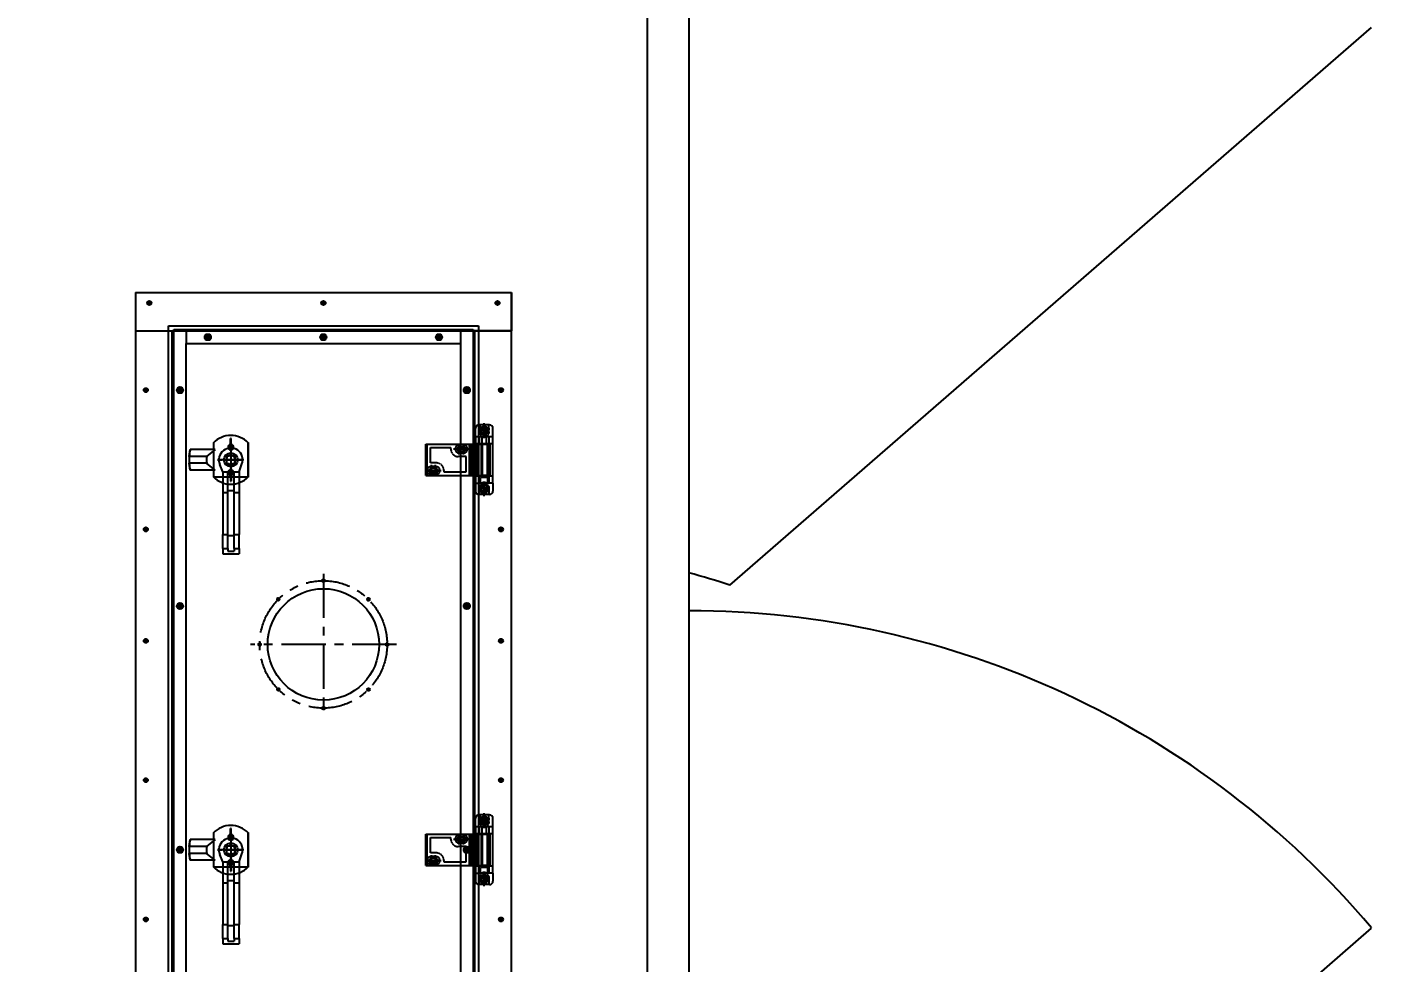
# Model space of a CAD drawing. Header units: millimetres. Extents: x -69706 to 52883, y -6882 to 68885.
# Drawn here: x -28290 to -26321, y 25268 to 26610 of the extents above; entities that cross this region are included whole.
import ezdxf

# ---------------------------------------------------------------- set-up
doc = ezdxf.new("R2010")
doc.units = ezdxf.units.MM
for name, pattern in [('YFM1P-長$0$CENTER', [2, 1.25, -0.25, 0.25, -0.25]), ('YFM1P-長$0$CENTERX2', [101.6, 63.5, -12.7, 12.7, -12.7]), ('YFM1P-長$0$DASHED', [0.75, 0.5, -0.25])]:
    doc.linetypes.add(name, pattern=pattern)
for name, color, linetype in [('YFM1P-長$0$03', 4, 'Continuous'), ('YFM1P-長$0$1', 7, 'Continuous'), ('YFM1P-長$0$AUDIT_I_250305115502-0', 1, 'YFM1P-長$0$CENTERX2'), ('YFM1P-長$0$BILLET', 7, 'Continuous'), ('YFM1P-長$0$BOLT', 3, 'Continuous'), ('YFM1P-長$0$DOOR-02-01', 230, 'Continuous'), ('YFM1P-長$0$HANDLE', 6, 'Continuous'), ('YFM1P-長$0$Hatch', 1, 'Continuous'), ('YFM1P-長$0$LOCKING', 191, 'Continuous'), ('YFM1P-長$0$M-FOUN', 252, 'Continuous'), ('YFM1P-長$0$PV-551', 7, 'Continuous'), ('YFM1P-長$0$TYPE14X10', 7, 'Continuous'), ('YFM1P-長$0$图层1', 3, 'YFM1P-長$0$DASHED'), ('YFM1P-長$0$虚线', 3, 'YFM1P-長$0$DASHED'), ('YFM1P-長$0$表面显示线', 5, 'Continuous')]:
    doc.layers.add(name, color=color, linetype=linetype)
doc.styles.add('dim-txt', font='isocp.shx', dxfattribs={"width": 0.7, "bigfont": 'chineset.shx'})
doc.dimstyles.new('ARCH-dim-200MM', dxfattribs={"dimscale": 2000, "dimtxt": 0.3, "dimasz": 0.1, "dimexe": 0.1, "dimexo": 0.1, "dimgap": 0.05, "dimtad": 1, "dimdec": 0, "dimrnd": 0.5, "dimdsep": 46, "dimtxsty": 'dim-txt', "dimblk": 'DOT', "dimcen": 2, "dimclrd": 256, "dimclre": 256, "dimclrt": 256, "dimadec": 0, "dimazin": 0, "dimtfac": 1, "dimtdec": 0, "dimtix": 1, "dimtmove": 2, "dimatfit": 3, "dimldrblk": 'OBLIQUE', "dimfxl": 1, "dimtvp": 1, "dimtolj": 1, "dimarcsym": 0})

# ---------------------------------------------------------------- blocks, each defined once
blk = doc.blocks.new('YFM1P-長$0$A$Cc3ad5393')
at = {"color": 252, "linetype": 'YFM1P-長$0$CENTER', "ltscale": 5}
for p, q in [((288067.2, 373114.6), (288067.2, 373063.7)), ((288067.2, 373105.6), (288067.2, 373072.6)), ((288083.7, 373089.1), (288050.7, 373089.1)), ((288083.1, 373089.1), (288051.2, 373089.1)), ((288067.2, 372554.6), (288067.2, 372503.7)), ((288067.2, 372545.6), (288067.2, 372512.6)), ((288083.7, 372529.1), (288050.7, 372529.1)), ((288083.1, 372529.1), (288051.2, 372529.1))]:
    blk.add_line(p, q, dxfattribs=at)
at = {"layer": 'YFM1P-長$0$03', "color": 252}
for p, q in [((287977.7, 371776.7), (287977.7, 373281.7)), ((287977.7, 373281.7), (288422.7, 373281.7)), ((288422.7, 373281.7), (288422.7, 371776.7))]:
    blk.add_line(p, q, dxfattribs=at)
at = {"layer": 'YFM1P-長$0$1', "color": 252}
for p, q in [((288431.2, 373125.6), (288431.2, 373141.6)), ((288418.7, 373122.7), (288418.7, 373134.2)), ((288423.2, 373133.6), (288439.2, 373133.6)), ((288423.2, 373128.3), (288439.2, 373128.3)), ((288438.7, 373139.2), (288423.7, 373139.2)), ((288427.1, 373133.6), (288427.1, 373128.3)), ((288431.2, 373120.3), (288431.2, 373136.3)), ((288435.3, 373133.6), (288435.3, 373128.3)), ((288443.7, 373122.7), (288443.7, 373134.2)), ((288387.2, 373104.7), (288403.2, 373104.7)), ((288393.2, 373104.7), (288409.2, 373104.7)), ((288395.2, 373096.7), (288395.2, 373112.7)), ((288401.2, 373110.7), (288395.2, 373110.7, 78.1)), ((288395.2, 373107.8), (288401.2, 373107.8)), ((288395.2, 373101.6), (288401.2, 373101.6)), ((288396.3, 373111.7), (288402.3, 373111.7)), ((288401.2, 373096.7), (288401.2, 373112.7)), ((288355.2, 373065.7), (288355.2, 373081.7)), ((288361.2, 373065.7), (288361.2, 373081.7)), ((288401.2, 373098.7), (288395.2, 373098.7)), ((288347.2, 373073.7), (288363.2, 373073.7)), ((288353.2, 373073.7), (288369.2, 373073.7)), ((288361.2, 373079.7), (288355.2, 373079.7)), ((288361.2, 373076.8), (288355.2, 373076.8)), ((288361.2, 373070.6), (288355.2, 373070.6)), ((288361.2, 373067.7), (288355.2, 373067.7)), ((288418.7, 373055.7), (288418.7, 373044.2)), ((288423.2, 373050.1), (288439.2, 373050.1)), ((288423.2, 373044.8), (288439.2, 373044.8)), ((288427.1, 373044.8), (288427.1, 373050.1)), ((288431.2, 373042.1), (288431.2, 373058.1)), ((288431.2, 373036.8), (288431.2, 373052.8)), ((288435.3, 373044.8), (288435.3, 373050.1)), ((288443.7, 373055.7), (288443.7, 373044.2)), ((288438.7, 373039.2), (288423.7, 373039.2)), ((288418.7, 372562.7), (288418.7, 372574.2)), ((288423.2, 372573.6), (288439.2, 372573.6)), ((288438.7, 372579.2), (288423.7, 372579.2)), ((288427.1, 372573.6), (288427.1, 372568.3)), ((288431.2, 372565.6), (288431.2, 372581.6)), ((288431.2, 372560.3), (288431.2, 372576.3)), ((288435.3, 372573.6), (288435.3, 372568.3)), ((288443.7, 372562.7), (288443.7, 372574.2)), ((288395.2, 372536.7), (288395.2, 372552.7)), ((288401.2, 372550.7), (288395.2, 372550.7, 78.1)), ((288396.3, 372551.7), (288402.3, 372551.7)), ((288401.2, 372536.7), (288401.2, 372552.7)), ((288423.2, 372568.3), (288439.2, 372568.3)), ((288387.2, 372544.7), (288403.2, 372544.7)), ((288393.2, 372544.7), (288409.2, 372544.7)), ((288395.2, 372547.8), (288401.2, 372547.8)), ((288395.2, 372541.6), (288401.2, 372541.6)), ((288401.2, 372538.7), (288395.2, 372538.7)), ((288347.2, 372513.7), (288363.2, 372513.7)), ((288353.2, 372513.7), (288369.2, 372513.7)), ((288355.2, 372505.7), (288355.2, 372521.7)), ((288361.2, 372519.7), (288355.2, 372519.7)), ((288361.2, 372516.8), (288355.2, 372516.8)), ((288361.2, 372510.6), (288355.2, 372510.6)), ((288361.2, 372505.7), (288361.2, 372521.7)), ((288361.2, 372507.7), (288355.2, 372507.7)), ((288418.7, 372495.7), (288418.7, 372484.2)), ((288423.2, 372490.1), (288439.2, 372490.1)), ((288427.1, 372484.8), (288427.1, 372490.1)), ((288431.2, 372482.1), (288431.2, 372498.1)), ((288431.2, 372476.8), (288431.2, 372492.8)), ((288435.3, 372484.8), (288435.3, 372490.1)), ((288443.7, 372495.7), (288443.7, 372484.2)), ((288423.2, 372484.8), (288439.2, 372484.8)), ((288438.7, 372479.2), (288423.7, 372479.2))]:
    blk.add_line(p, q, dxfattribs=at)
at = {"layer": 'YFM1P-長$0$1', "color": 252, "linetype": 'Continuous'}
for p, q in [((288042.2, 373113.6), (288042.2, 373064.6)), ((288066.7, 373111.1), (288066.7, 373119.6)), ((288067.7, 373111.1), (288067.7, 373119.6)), ((288092.2, 373064.6), (288092.2, 373113.6)), ((288066.7, 373067.1), (288066.7, 373058.6)), ((288067.7, 373067.1), (288067.7, 373058.6)), ((288042.2, 372553.6), (288042.2, 372504.6)), ((288066.7, 372551.1), (288066.7, 372559.6)), ((288067.7, 372551.1), (288067.7, 372559.6)), ((288092.2, 372504.6), (288092.2, 372553.6)), ((288066.7, 372507.1), (288066.7, 372498.6)), ((288067.7, 372507.1), (288067.7, 372498.6))]:
    blk.add_line(p, q, dxfattribs=at)
for centre, radius in [((288067.2, 373107.1), 3.46), ((288067.2, 373107.1), 2), ((288067.2, 373089.1), 10), ((288067.2, 373071.1), 3.46), ((288067.2, 373071.1), 2), ((288067.2, 372547.1), 3.46), ((288067.2, 372547.1), 2), ((288067.2, 372529.1), 10), ((288067.2, 372511.1), 3.46), ((288067.2, 372511.1), 2)]:
    blk.add_circle(centre, radius, dxfattribs=at)
for centre, radius, start, end in [((288067.2, 373089.1), 35, 44.4153, 135.5847), ((288067.2, 373107.1), 4, 97.1808, 82.8192), ((288067.2, 373089.1), 30.5, 89.0607, 90.9393), ((288067.2, 373107.4), 3.73, 82.3007, 97.6993), ((288067.2, 373089.1), 35, 224.4153, 315.5847), ((288067.2, 373071.1), 4, 277.1808, 262.8192), ((288067.2, 373070.8), 3.73, 262.3007, 277.6993), ((288067.2, 373089.1), 30.5, 269.0607, 270.9393), ((288067.2, 372529.1), 35, 44.4153, 135.5847), ((288067.2, 372547.1), 4, 97.1808, 82.8192), ((288067.2, 372529.1), 30.5, 89.0607, 90.9393), ((288067.2, 372547.4), 3.73, 82.3007, 97.6993), ((288067.2, 372511.1), 4, 277.1808, 262.8192), ((288067.2, 372529.1), 35, 224.4153, 315.5847), ((288067.2, 372510.8), 3.73, 262.3007, 277.6993), ((288067.2, 372529.1), 30.5, 269.0607, 270.9393)]:
    blk.add_arc(centre, radius, start, end, dxfattribs=at)
at = {"layer": 'YFM1P-長$0$1', "color": 252}
for centre, radius, start, end in [((288423.7, 373134.2), 5, 90, 180), ((288431.2, 373133.6), 4.1, 0, 180), ((288431.2, 373128.3), 4.1, 180, 0), ((288438.7, 373134.2), 5, 0, 90), ((288395.2, 373104.7), 6, 90, 270), ((288395.2, 373104.7), 3.1, 90, 270), ((288401.2, 373104.7), 6, 270, 90), ((288401.2, 373104.7), 3.1, 270, 90), ((288355.2, 373073.7), 6, 90, 270), ((288355.2, 373073.7), 3.1, 90, 270), ((288361.2, 373073.7), 6, 270, 90), ((288361.2, 373073.7), 3.1, 270, 90), ((288423.7, 373044.2), 5, 180, 270), ((288431.2, 373050.1), 4.1, 0, 180), ((288431.2, 373044.8), 4.1, 180, 0), ((288438.7, 373044.2), 5, 270, 0), ((288423.7, 372574.2), 5, 90, 180), ((288431.2, 372573.6), 4.1, 0, 180), ((288438.7, 372574.2), 5, 0, 90), ((288395.2, 372544.7), 6, 90, 270), ((288401.2, 372544.7), 6, 270, 90), ((288431.2, 372568.3), 4.1, 180, 0), ((288395.2, 372544.7), 3.1, 90, 270), ((288401.2, 372544.7), 3.1, 270, 90), ((288355.2, 372513.7), 6, 90, 270), ((288355.2, 372513.7), 3.1, 90, 270), ((288361.2, 372513.7), 6, 270, 90), ((288361.2, 372513.7), 3.1, 270, 90), ((288431.2, 372490.1), 4.1, 0, 180), ((288423.7, 372484.2), 5, 180, 270), ((288431.2, 372484.8), 4.1, 180, 0), ((288438.7, 372484.2), 5, 270, 0)]:
    blk.add_arc(centre, radius, start, end, dxfattribs=at)
at = {"layer": 'YFM1P-長$0$AUDIT_I_250305115502-0', "color": 252}
for p, q in [((287950.2, 373315.2), (287950.2, 373317.7)), ((288200.2, 373315.2), (288200.2, 373317.7)), ((288450.2, 373315.2), (288450.2, 373317.7)), ((287949.2, 373314.2), (287946.7, 373314.2)), ((287949.7, 373314.2), (287950.7, 373314.2)), ((287950.2, 373313.7), (287950.2, 373314.7)), ((287950.2, 373313.2), (287950.2, 373310.7)), ((287951.2, 373314.2), (287953.7, 373314.2)), ((288199.2, 373314.2), (288196.7, 373314.2)), ((288199.7, 373314.2), (288200.7, 373314.2)), ((288200.2, 373313.7), (288200.2, 373314.7)), ((288200.2, 373313.2), (288200.2, 373310.7)), ((288201.2, 373314.2), (288203.7, 373314.2)), ((288449.2, 373314.2), (288446.7, 373314.2)), ((288449.7, 373314.2), (288450.7, 373314.2)), ((288450.2, 373313.7), (288450.2, 373314.7)), ((288450.2, 373313.2), (288450.2, 373310.7)), ((288451.2, 373314.2), (288453.7, 373314.2)), ((287944.2, 373189.2), (287941.7, 373189.2)), ((287945.7, 373189.2), (287944.7, 373189.2)), ((287945.2, 373190.2), (287945.2, 373192.7)), ((287945.2, 373189.7), (287945.2, 373188.7)), ((287945.2, 373188.2), (287945.2, 373185.7)), ((287946.2, 373189.2), (287948.7, 373189.2)), ((287993.2, 373189.2), (287989.2, 373189.2)), ((287994.7, 373189.2), (287993.7, 373189.2)), ((287994.2, 373190.2), (287994.2, 373194.2)), ((287994.2, 373189.7), (287994.2, 373188.7)), ((287994.2, 373188.2), (287994.2, 373184.2)), ((287995.2, 373189.2), (287999.2, 373189.2)), ((288405.2, 373189.2), (288401.2, 373189.2)), ((288405.7, 373189.2), (288406.7, 373189.2)), ((288406.2, 373190.2), (288406.2, 373194.2)), ((288406.2, 373188.7), (288406.2, 373189.7)), ((288406.2, 373188.2), (288406.2, 373184.2)), ((288407.2, 373189.2), (288411.2, 373189.2)), ((288454.2, 373189.2), (288451.7, 373189.2)), ((288454.7, 373189.2), (288455.7, 373189.2)), ((288455.2, 373190.2), (288455.2, 373192.7)), ((288455.2, 373188.7), (288455.2, 373189.7)), ((288455.2, 373188.2), (288455.2, 373185.7)), ((288456.2, 373189.2), (288458.7, 373189.2)), ((288430.2, 373131), (288425.2, 373131)), ((288430.7, 373131), (288431.7, 373131)), ((288431.2, 373132), (288431.2, 373137)), ((288431.2, 373130.5), (288431.2, 373131.5)), ((288431.2, 373130), (288431.2, 373125)), ((288432.2, 373131), (288437.2, 373131)), ((288430.2, 373047.5), (288425.2, 373047.5)), ((288430.7, 373047.5), (288431.7, 373047.5)), ((288431.2, 373048.5), (288431.2, 373053.5)), ((288431.2, 373047), (288431.2, 373048)), ((288431.2, 373046.5), (288431.2, 373041.5)), ((288432.2, 373047.5), (288437.2, 373047.5)), ((287944.2, 372989.2), (287941.7, 372989.2)), ((287945.7, 372989.2), (287944.7, 372989.2)), ((287945.2, 372990.2), (287945.2, 372992.7)), ((287945.2, 372989.7), (287945.2, 372988.7)), ((287945.2, 372988.2), (287945.2, 372985.7)), ((287946.2, 372989.2), (287948.7, 372989.2)), ((288454.2, 372989.2), (288451.7, 372989.2)), ((288454.7, 372989.2), (288455.7, 372989.2)), ((288455.2, 372990.2), (288455.2, 372992.7)), ((288455.2, 372988.7), (288455.2, 372989.7)), ((288455.2, 372988.2), (288455.2, 372985.7)), ((288456.2, 372989.2), (288458.7, 372989.2)), ((288200.2, 372925.6), (288200.2, 372722.6)), ((288203.2, 372915.6), (288197.2, 372915.6)), ((288200.2, 372912.6), (288200.2, 372918.6)), ((287994.2, 372880.2), (287994.2, 372884.2)), ((288137.6, 372886.7), (288133.4, 372890.9)), ((288137.6, 372890.9), (288133.4, 372886.7)), ((288262.8, 372886.7), (288267, 372890.9)), ((288267, 372886.7), (288262.8, 372890.9)), ((288406.2, 372880.2), (288406.2, 372884.2)), ((287993.2, 372879.2), (287989.2, 372879.2)), ((287994.7, 372879.2), (287993.7, 372879.2)), ((287994.2, 372879.7), (287994.2, 372878.7)), ((287994.2, 372878.2), (287994.2, 372874.2)), ((287995.2, 372879.2), (287999.2, 372879.2)), ((288405.2, 372879.2), (288401.2, 372879.2)), ((288405.7, 372879.2), (288406.7, 372879.2)), ((288406.2, 372878.7), (288406.2, 372879.7)), ((288406.2, 372878.2), (288406.2, 372874.2)), ((288407.2, 372879.2), (288411.2, 372879.2)), ((287944.2, 372829.2), (287941.7, 372829.2)), ((287945.7, 372829.2), (287944.7, 372829.2)), ((287945.2, 372830.2), (287945.2, 372832.7)), ((287945.2, 372829.7), (287945.2, 372828.7)), ((287945.2, 372828.2), (287945.2, 372825.7)), ((287946.2, 372829.2), (287948.7, 372829.2)), ((288108.7, 372827.1), (288108.7, 372821.1)), ((288291.7, 372821.1), (288291.7, 372827.1)), ((288454.2, 372829.2), (288451.7, 372829.2)), ((288454.7, 372829.2), (288455.7, 372829.2)), ((288455.2, 372830.2), (288455.2, 372832.7)), ((288455.2, 372828.7), (288455.2, 372829.7)), ((288455.2, 372828.2), (288455.2, 372825.7)), ((288456.2, 372829.2), (288458.7, 372829.2)), ((288305.1, 372824.1), (288095.3, 372824.1)), ((288111.7, 372824.1), (288105.7, 372824.1)), ((288288.7, 372824.1), (288294.7, 372824.1)), ((288137.6, 372761.5), (288133.4, 372757.3)), ((288133.4, 372761.5), (288137.6, 372757.3)), ((288262.8, 372761.5), (288267, 372757.3)), ((288262.8, 372757.3), (288267, 372761.5)), ((288197.2, 372732.6), (288203.2, 372732.6)), ((288200.2, 372735.6), (288200.2, 372729.6)), ((287944.2, 372629.2), (287941.7, 372629.2)), ((287945.7, 372629.2), (287944.7, 372629.2)), ((287945.2, 372630.2), (287945.2, 372632.7)), ((287945.2, 372629.7), (287945.2, 372628.7)), ((287945.2, 372628.2), (287945.2, 372625.7)), ((287946.2, 372629.2), (287948.7, 372629.2)), ((288454.2, 372629.2), (288451.7, 372629.2)), ((288454.7, 372629.2), (288455.7, 372629.2)), ((288455.2, 372630.2), (288455.2, 372632.7)), ((288455.2, 372628.7), (288455.2, 372629.7)), ((288455.2, 372628.2), (288455.2, 372625.7)), ((288456.2, 372629.2), (288458.7, 372629.2)), ((288430.2, 372571), (288425.2, 372571)), ((288430.7, 372571), (288431.7, 372571)), ((288431.2, 372572), (288431.2, 372577)), ((288431.2, 372570.5), (288431.2, 372571.5)), ((288431.2, 372570), (288431.2, 372565)), ((288432.2, 372571), (288437.2, 372571)), ((287994.2, 372530.2), (287994.2, 372534.2)), ((287994.2, 372529.7), (287994.2, 372528.7)), ((288406.2, 372530.2), (288406.2, 372534.2)), ((288406.2, 372528.7), (288406.2, 372529.7)), ((287993.2, 372529.2), (287989.2, 372529.2)), ((287994.7, 372529.2), (287993.7, 372529.2)), ((287994.2, 372528.2), (287994.2, 372524.2)), ((287995.2, 372529.2), (287999.2, 372529.2)), ((288405.2, 372529.2), (288401.2, 372529.2)), ((288405.7, 372529.2), (288406.7, 372529.2)), ((288406.2, 372528.2), (288406.2, 372524.2)), ((288407.2, 372529.2), (288411.2, 372529.2)), ((288431.2, 372488.5), (288431.2, 372493.5)), ((288430.2, 372487.5), (288425.2, 372487.5)), ((288430.7, 372487.5), (288431.7, 372487.5)), ((288431.2, 372487), (288431.2, 372488)), ((288431.2, 372486.5), (288431.2, 372481.5)), ((288432.2, 372487.5), (288437.2, 372487.5)), ((287945.2, 372430.2), (287945.2, 372432.7)), ((288455.2, 372430.2), (288455.2, 372432.7)), ((287944.2, 372429.2), (287941.7, 372429.2)), ((287945.7, 372429.2), (287944.7, 372429.2)), ((287945.2, 372429.7), (287945.2, 372428.7)), ((287945.2, 372428.2), (287945.2, 372425.7)), ((287946.2, 372429.2), (287948.7, 372429.2)), ((288454.2, 372429.2), (288451.7, 372429.2)), ((288454.7, 372429.2), (288455.7, 372429.2)), ((288455.2, 372428.7), (288455.2, 372429.7)), ((288455.2, 372428.2), (288455.2, 372425.7)), ((288456.2, 372429.2), (288458.7, 372429.2))]:
    blk.add_line(p, q, dxfattribs=at)
blk.add_circle((288200.2, 372824.1), 91.5, dxfattribs=at)
at = {"layer": 'YFM1P-長$0$BILLET', "color": 252}
for p, q in [((288042.2, 373114.1), (288042.2, 373064.1)), ((288092.2, 373114.1), (288092.2, 373064.1)), ((288092.2, 373064.1), (288042.2, 373064.1)), ((288042.2, 372554.1), (288042.2, 372504.1)), ((288092.2, 372554.1), (288092.2, 372504.1)), ((288092.2, 372504.1), (288042.2, 372504.1))]:
    blk.add_line(p, q, dxfattribs=at)
at = {"layer": 'YFM1P-長$0$BILLET', "color": 252, "linetype": 'YFM1P-長$0$CENTER', "ltscale": 5}
for p, q in [((288067.2, 373105.8), (288067.2, 373072.4)), ((288083.9, 373089.1), (288050.5, 373089.1)), ((288067.2, 372545.8), (288067.2, 372512.4)), ((288083.9, 372529.1), (288050.5, 372529.1))]:
    blk.add_line(p, q, dxfattribs=at)
at = {"layer": 'YFM1P-長$0$BOLT', "color": 252, "linetype": 'YFM1P-長$0$CENTER', "ltscale": 1.5}
for p, q in [((288057.9, 373089.1), (288076.5, 373089.1)), ((288067.2, 373098.4), (288067.2, 373079.8)), ((288067.2, 372538.4), (288067.2, 372519.8)), ((288057.9, 372529.1), (288076.5, 372529.1))]:
    blk.add_line(p, q, dxfattribs=at)
at = {"layer": 'YFM1P-長$0$DOOR-02-01', "color": 252}
for p, q in [((288068.2, 373107.1), (288066.2, 373107.1)), ((288067.2, 373106.1), (288067.2, 373108.1)), ((288068.2, 373071.1), (288066.2, 373071.1)), ((288067.2, 373070.1), (288067.2, 373072.1)), ((288068.2, 372547.1), (288066.2, 372547.1)), ((288067.2, 372546.1), (288067.2, 372548.1)), ((288068.2, 372511.1), (288066.2, 372511.1)), ((288067.2, 372510.1), (288067.2, 372512.1))]:
    blk.add_line(p, q, dxfattribs=at)
at = {"layer": 'YFM1P-長$0$HANDLE', "color": 252, "linetype": 'YFM1P-長$0$CENTER', "ltscale": 5}
for p, q in [((288067.2, 373108), (288067.2, 373070.2)), ((288048.3, 373089.1), (288086.1, 373089.1)), ((288067.2, 372548), (288067.2, 372510.2)), ((288048.3, 372529.1), (288086.1, 372529.1))]:
    blk.add_line(p, q, dxfattribs=at)
at = {"layer": 'YFM1P-長$0$HANDLE', "color": 252, "linetype": 'Continuous'}
for p, q in [((288056, 373072), (288051.6, 373082.4)), ((288061.2, 373095.1), (288061.2, 373083.1)), ((288061.2, 373095.1), (288073.2, 373095.1)), ((288061.2, 373083.1), (288073.2, 373083.1)), ((288073.2, 373095.1), (288073.2, 373083.1)), ((288079, 373072), (288083.1, 373083.2)), ((288056, 373072), (288056, 373042)), ((288056, 373072), (288063, 373072)), ((288063, 373042), (288063, 373072)), ((288063, 373072), (288072, 373072)), ((288072, 373042), (288072, 373072)), ((288072, 373072), (288079, 373072)), ((288079, 373072), (288079, 373042)), ((288056, 373042), (288056, 372982)), ((288056, 373042), (288063, 373042)), ((288063, 373044.9), (288072, 373044.9)), ((288063, 372982), (288063, 373042)), ((288072, 372982), (288072, 373042)), ((288072, 373042), (288079, 373042)), ((288079, 373042), (288079, 372982)), ((288056, 372962), (288056, 372982)), ((288056, 372982), (288063, 372982)), ((288063, 372962), (288063, 372982)), ((288063, 372980.5), (288072, 372980.5)), ((288072, 372962), (288072, 372982)), ((288072, 372982), (288079, 372982)), ((288079, 372962), (288079, 372982)), ((288056, 372962), (288056, 372954)), ((288056, 372962), (288063, 372962)), ((288056, 372954), (288079, 372954)), ((288063, 372962), (288063, 372958)), ((288063, 372958), (288072, 372958)), ((288072, 372962), (288072, 372958)), ((288072, 372962), (288079, 372962)), ((288079, 372962), (288079, 372954)), ((288061.2, 372535.1), (288061.2, 372523.1)), ((288061.2, 372535.1), (288073.2, 372535.1)), ((288073.2, 372535.1), (288073.2, 372523.1)), ((288056, 372512), (288051.6, 372522.4)), ((288056, 372512), (288056, 372482)), ((288056, 372512), (288063, 372512)), ((288061.2, 372523.1), (288073.2, 372523.1)), ((288063, 372482), (288063, 372512)), ((288063, 372512), (288072, 372512)), ((288072, 372482), (288072, 372512)), ((288072, 372512), (288079, 372512)), ((288079, 372512), (288083.1, 372523.2)), ((288079, 372512), (288079, 372482)), ((288056, 372482), (288056, 372422)), ((288056, 372482), (288063, 372482)), ((288063, 372484.9), (288072, 372484.9)), ((288063, 372422), (288063, 372482)), ((288072, 372422), (288072, 372482)), ((288072, 372482), (288079, 372482)), ((288079, 372482), (288079, 372422)), ((288056, 372402), (288056, 372422)), ((288056, 372422), (288063, 372422)), ((288063, 372402), (288063, 372422)), ((288063, 372420.5), (288072, 372420.5)), ((288072, 372402), (288072, 372422)), ((288072, 372422), (288079, 372422)), ((288079, 372402), (288079, 372422)), ((288056, 372402), (288056, 372394)), ((288056, 372402), (288063, 372402)), ((288056, 372394), (288079, 372394)), ((288063, 372402), (288063, 372398)), ((288063, 372398), (288072, 372398)), ((288072, 372402), (288072, 372398)), ((288072, 372402), (288079, 372402)), ((288079, 372402), (288079, 372394))]:
    blk.add_line(p, q, dxfattribs=at)
for centre in [(288067.2, 373089.1), (288067.2, 372529.1)]:
    blk.add_arc(centre, 17, 339.8014, 203.0908, dxfattribs=at)
at = {"layer": 'YFM1P-長$0$Hatch', "color": 252}
for p, q in [((288033.2, 373265.2), (288029.2, 373265.2)), ((288033.7, 373265.2), (288034.7, 373265.2)), ((288034.2, 373266.2), (288034.2, 373270.2)), ((288034.2, 373264.7), (288034.2, 373265.7)), ((288034.2, 373264.2), (288034.2, 373260.2)), ((288035.2, 373265.2), (288039.2, 373265.2)), ((288199.2, 373265.2), (288195.2, 373265.2)), ((288199.7, 373265.2), (288200.7, 373265.2)), ((288200.2, 373266.2), (288200.2, 373270.2)), ((288200.2, 373264.7), (288200.2, 373265.7)), ((288200.2, 373264.2), (288200.2, 373260.2)), ((288201.2, 373265.2), (288205.2, 373265.2)), ((288365.2, 373265.2), (288361.2, 373265.2)), ((288365.7, 373265.2), (288366.7, 373265.2)), ((288366.2, 373266.2), (288366.2, 373270.2)), ((288366.2, 373264.7), (288366.2, 373265.7)), ((288366.2, 373264.2), (288366.2, 373260.2)), ((288367.2, 373265.2), (288371.2, 373265.2))]:
    blk.add_line(p, q, dxfattribs=at)
at = {"layer": 'YFM1P-長$0$LOCKING', "color": 252}
for p, q in [((288007.4, 373094.1), (288009.1, 373104.1)), ((288044.7, 373104.1), (288009.1, 373104.1)), ((288044.7, 373104.1), (288032.5, 373094.1)), ((288032.5, 373094.1), (288007.4, 373094.1)), ((288032.5, 373084.1), (288007.4, 373084.1)), ((288009.1, 373074.1), (288007.4, 373084.1)), ((288044.7, 373074.1), (288032.5, 373084.1)), ((288061.7, 373091.6), (288059.2, 373089.1)), ((288061.7, 373086.6), (288059.2, 373089.1)), ((288061.7, 373094.6), (288061.7, 373091.6)), ((288064.7, 373094.6), (288061.7, 373094.6)), ((288061.7, 373083.6), (288061.7, 373086.6)), ((288064.7, 373083.6), (288061.7, 373083.6)), ((288067.2, 373097.1), (288064.7, 373094.6)), ((288067.2, 373081.1), (288064.7, 373083.6)), ((288069.7, 373094.6), (288067.2, 373097.1)), ((288069.7, 373083.6), (288067.2, 373081.1)), ((288072.7, 373094.6), (288069.7, 373094.6)), ((288072.7, 373083.6), (288069.7, 373083.6)), ((288072.7, 373091.6), (288072.7, 373094.6)), ((288075.2, 373089.1), (288072.7, 373091.6)), ((288075.2, 373089.1), (288072.7, 373086.6)), ((288072.7, 373086.6), (288072.7, 373083.6)), ((288044.7, 373074.1), (288009.1, 373074.1)), ((288007.4, 372534.1), (288009.1, 372544.1)), ((288032.5, 372534.1), (288007.4, 372534.1)), ((288044.7, 372544.1), (288009.1, 372544.1)), ((288044.7, 372544.1), (288032.5, 372534.1)), ((288061.7, 372531.6), (288059.2, 372529.1)), ((288061.7, 372534.6), (288061.7, 372531.6)), ((288064.7, 372534.6), (288061.7, 372534.6)), ((288067.2, 372537.1), (288064.7, 372534.6)), ((288069.7, 372534.6), (288067.2, 372537.1)), ((288072.7, 372534.6), (288069.7, 372534.6)), ((288072.7, 372531.6), (288072.7, 372534.6)), ((288075.2, 372529.1), (288072.7, 372531.6)), ((288032.5, 372524.1), (288007.4, 372524.1)), ((288009.1, 372514.1), (288007.4, 372524.1)), ((288044.7, 372514.1), (288009.1, 372514.1)), ((288044.7, 372514.1), (288032.5, 372524.1)), ((288061.7, 372526.6), (288059.2, 372529.1)), ((288061.7, 372523.6), (288061.7, 372526.6)), ((288064.7, 372523.6), (288061.7, 372523.6)), ((288067.2, 372521.1), (288064.7, 372523.6)), ((288069.7, 372523.6), (288067.2, 372521.1)), ((288072.7, 372523.6), (288069.7, 372523.6)), ((288075.2, 372529.1), (288072.7, 372526.6)), ((288072.7, 372526.6), (288072.7, 372523.6))]:
    blk.add_line(p, q, dxfattribs=at)
at = {"layer": 'YFM1P-長$0$LOCKING', "color": 252, "linetype": 'YFM1P-長$0$CENTER', "ltscale": 8}
for p, q in [((288086.1, 373089.1), (288048.3, 373089.1)), ((288086.1, 372529.1), (288048.3, 372529.1))]:
    blk.add_line(p, q, dxfattribs=at)
at = {"layer": 'YFM1P-長$0$LOCKING', "color": 252}
for centre, radius, start, end in [((288067.2, 373089.1), 60, 165.5225, 175.2198), ((288067.2, 373089.1), 60, 175.2198, 184.7802), ((288067.2, 373089.1), 60, 184.7802, 194.4775), ((288067.2, 373089.1), 35, 171.7868, 188.2132), ((288067.2, 372529.1), 60, 175.2198, 184.7802), ((288067.2, 372529.1), 60, 165.5225, 175.2198), ((288067.2, 372529.1), 35, 171.7868, 188.2132), ((288067.2, 372529.1), 60, 184.7802, 194.4775)]:
    blk.add_arc(centre, radius, start, end, dxfattribs=at)
at = {"layer": 'YFM1P-長$0$PV-551', "color": 252}
for p, q in [((288418.7, 373122.7), (288424.3, 373122.7)), ((288418.7, 373122.7), (288418.7, 373065.7)), ((288424.3, 373112.2), (288424.3, 373122.7)), ((288424.3, 373122.7), (288438.1, 373122.7)), ((288438.1, 373112.2), (288438.1, 373122.7)), ((288438.1, 373122.7), (288443.7, 373122.7)), ((288443.7, 373112.7), (288443.7, 373122.7)), ((288347.2, 373111.7), (288393, 373111.7)), ((288347.2, 373071.7), (288347.2, 373111.7)), ((288349.2, 373066.7), (288349.2, 373111.7)), ((288393, 373111.7), (288398, 373111.7)), ((288398, 373111.7), (288410.3, 373111.7)), ((288410.2, 373066.7), (288410.2, 373111.7)), ((288410.3, 373111.7), (288413.6, 373111.7)), ((288413.6, 373111.7), (288427.2, 373111.7)), ((288413.6, 373066.7), (288413.6, 373111.7)), ((288418.7, 373112.7), (288418.7, 373111.7)), ((288443.7, 373112.2), (288418.7, 373112.2)), ((288427.2, 373066.7), (288427.2, 373111.7)), ((288427.2, 373111.7), (288439.7, 373111.7)), ((288439.7, 373066.7), (288439.7, 373111.7)), ((288443.7, 373065.7), (288443.7, 373112.7)), ((288347.2, 373066.7), (288347.2, 373071.7)), ((288347.2, 373066.7), (288410.3, 373066.7)), ((288410.3, 373066.7), (288413.6, 373066.7)), ((288413.6, 373066.7), (288427.2, 373066.7)), ((288418.7, 373066.2), (288443.7, 373066.2)), ((288418.7, 373065.7), (288418.7, 373055.7)), ((288424.3, 373055.7), (288424.3, 373066.2)), ((288439.7, 373066.7), (288427.2, 373066.7)), ((288438.1, 373055.7), (288438.1, 373066.2)), ((288443.7, 373055.7), (288443.7, 373065.7)), ((288418.7, 373055.7), (288424.3, 373055.7)), ((288438.1, 373055.7), (288424.3, 373055.7)), ((288443.7, 373055.7), (288438.1, 373055.7)), ((288347.2, 372551.7), (288393, 372551.7)), ((288347.2, 372511.7), (288347.2, 372551.7)), ((288349.2, 372506.7), (288349.2, 372551.7)), ((288393, 372551.7), (288398, 372551.7)), ((288398, 372551.7), (288410.3, 372551.7)), ((288410.2, 372506.7), (288410.2, 372551.7)), ((288410.3, 372551.7), (288413.6, 372551.7)), ((288413.6, 372551.7), (288427.2, 372551.7)), ((288413.6, 372506.7), (288413.6, 372551.7)), ((288418.7, 372562.7), (288424.3, 372562.7)), ((288418.7, 372562.7), (288418.7, 372505.7)), ((288418.7, 372552.7), (288418.7, 372551.7)), ((288443.7, 372552.2), (288418.7, 372552.2)), ((288424.3, 372552.2), (288424.3, 372562.7)), ((288424.3, 372562.7), (288438.1, 372562.7)), ((288427.2, 372506.7), (288427.2, 372551.7)), ((288427.2, 372551.7), (288439.7, 372551.7)), ((288438.1, 372552.2), (288438.1, 372562.7)), ((288438.1, 372562.7), (288443.7, 372562.7)), ((288439.7, 372506.7), (288439.7, 372551.7)), ((288443.7, 372552.7), (288443.7, 372562.7)), ((288443.7, 372505.7), (288443.7, 372552.7)), ((288347.2, 372506.7), (288347.2, 372511.7)), ((288347.2, 372506.7), (288410.3, 372506.7)), ((288410.3, 372506.7), (288413.6, 372506.7)), ((288413.6, 372506.7), (288427.2, 372506.7)), ((288418.7, 372506.2), (288443.7, 372506.2)), ((288418.7, 372505.7), (288418.7, 372495.7)), ((288418.7, 372495.7), (288424.3, 372495.7)), ((288424.3, 372495.7), (288424.3, 372506.2)), ((288438.1, 372495.7), (288424.3, 372495.7)), ((288439.7, 372506.7), (288427.2, 372506.7)), ((288438.1, 372495.7), (288438.1, 372506.2)), ((288443.7, 372495.7), (288438.1, 372495.7)), ((288443.7, 372495.7), (288443.7, 372505.7))]:
    blk.add_line(p, q, dxfattribs=at)
at = {"layer": 'YFM1P-長$0$TYPE14X10', "color": 252}
for p, q in [((288725, 374226.7), (288725, 371526.7)), ((288725, 374226.7), (288725, 371526.7)), ((288665, 374166.7), (288665, 371586.7)), ((288665, 374166.7), (288665, 371526.7)), ((288784, 372909.1), (289705.4, 373709.9)), ((288665, 373566.7), (288665, 373446.7)), ((288784, 371616.1), (289705.4, 372416.9))]:
    blk.add_line(p, q, dxfattribs=at)
for centre, start, end in [((288382, 371690.7), 71.7387, 74.4946), ((288725, 371589.3), 40.171, 90)]:
    blk.add_arc(centre, 1283, start, end, dxfattribs=at)
at = {"layer": 'YFM1P-長$0$图层1', "color": 252}
for p, q in [((288424.7, 373139.2), (288424.7, 373128.3)), ((288428.1, 373112.2), (288428.1, 373122.7)), ((288434.2, 373112.2), (288434.2, 373122.7)), ((288437.7, 373128.3), (288437.7, 373139.2)), ((288354.2, 373084.7), (288354.2, 373106.7)), ((288354.2, 373106.7), (288383.2, 373106.7)), ((288383.2, 373104.7), (288383.2, 373106.7)), ((288410.5, 373066.7), (288410.5, 373111.7)), ((288413.5, 373066.7), (288413.5, 373111.7)), ((288419.7, 373111.7), (288419.7, 373066.7)), ((288423, 373066.7), (288423, 373111.7)), ((288427.2, 373066.7), (288427.2, 373111.7)), ((288428.5, 373066.7), (288428.5, 373111.7)), ((288428.7, 373066.7), (288428.7, 373111.7)), ((288435.7, 373066.7), (288435.7, 373111.7)), ((288437.2, 373066.7), (288437.2, 373111.7)), ((288362.2, 373084.7), (288354.2, 373084.7)), ((288405.2, 373093.7), (288394.2, 373093.7)), ((288405.2, 373071.7), (288405.2, 373093.7)), ((288373.2, 373073.7), (288373.2, 373071.7)), ((288373.2, 373071.7), (288405.2, 373071.7)), ((288436.4, 373063.7), (288425.9, 373063.7)), ((288425.9, 373055.7), (288425.9, 373063.7)), ((288427.9, 373063.7), (288427.9, 373066.2)), ((288434.4, 373063.7), (288434.4, 373066.2)), ((288436.4, 373055.7), (288436.4, 373063.7)), ((288424.7, 373039.2), (288424.7, 373050.1)), ((288437.7, 373050.1), (288437.7, 373039.2)), ((288424.7, 372579.2), (288424.7, 372568.3)), ((288437.7, 372568.3), (288437.7, 372579.2)), ((288410.5, 372506.7), (288410.5, 372551.7)), ((288413.5, 372506.7), (288413.5, 372551.7)), ((288419.7, 372551.7), (288419.7, 372506.7)), ((288423, 372506.7), (288423, 372551.7)), ((288427.2, 372506.7), (288427.2, 372551.7)), ((288428.1, 372552.2), (288428.1, 372562.7)), ((288428.5, 372506.7), (288428.5, 372551.7)), ((288428.7, 372506.7), (288428.7, 372551.7)), ((288434.2, 372552.2), (288434.2, 372562.7)), ((288435.7, 372506.7), (288435.7, 372551.7)), ((288437.2, 372506.7), (288437.2, 372551.7)), ((288354.2, 372524.7), (288354.2, 372546.7)), ((288354.2, 372546.7), (288383.2, 372546.7)), ((288383.2, 372544.7), (288383.2, 372546.7)), ((288405.2, 372533.7), (288394.2, 372533.7)), ((288405.2, 372511.7), (288405.2, 372533.7)), ((288362.2, 372524.7), (288354.2, 372524.7)), ((288373.2, 372513.7), (288373.2, 372511.7)), ((288373.2, 372511.7), (288405.2, 372511.7)), ((288424.7, 372479.2), (288424.7, 372490.1)), ((288436.4, 372503.7), (288425.9, 372503.7)), ((288425.9, 372495.7), (288425.9, 372503.7)), ((288427.9, 372503.7), (288427.9, 372506.2)), ((288434.4, 372503.7), (288434.4, 372506.2)), ((288436.4, 372495.7), (288436.4, 372503.7)), ((288437.7, 372490.1), (288437.7, 372479.2))]:
    blk.add_line(p, q, dxfattribs=at)
for centre, radius, start, end in [((288431.2, 373128.3), 6.5, 180, 0), ((288394.2, 373104.7), 11, 180, 270), ((288362.2, 373073.7), 11, 0, 90), ((288431.2, 373050.1), 6.5, 0, 180), ((288431.2, 372568.3), 6.5, 180, 0), ((288394.2, 372544.7), 11, 180, 270), ((288362.2, 372513.7), 11, 0, 90), ((288431.2, 372490.1), 6.5, 0, 180)]:
    blk.add_arc(centre, radius, start, end, dxfattribs=at)
at = {"layer": 'YFM1P-長$0$虚线', "color": 252}
for p, q in [((287983.2, 371784.2), (287983.2, 373274.2)), ((287985.2, 373276.2), (287985.2, 373274.2)), ((287985.2, 373276.2), (288415.2, 373276.2)), ((288415.2, 373276.2), (288415.2, 373274.2)), ((288417.2, 373274.2), (288417.2, 371784.2))]:
    blk.add_line(p, q, dxfattribs=at)
at = {"layer": 'YFM1P-長$0$表面显示线', "color": 252}
for p, q in [((287930.2, 373329.2), (288470.2, 373329.2)), ((287930.2, 373329.2), (287930.2, 373274.2)), ((288470.2, 371729.2), (288470.2, 373329.2)), ((288470.2, 373329.2), (288470.2, 373274.2)), ((287930.2, 373314.2), (287930.2, 371744.2)), ((287930.2, 373274.2), (288003.2, 373274.2)), ((287930.2, 373274.2), (288470.2, 373274.2)), ((287985.2, 371782.2), (287985.2, 373276.2)), ((288003.2, 373274.2), (288003.2, 373256.2)), ((288470.2, 373274.2), (288397.2, 373274.2)), ((288397.2, 373274.2), (288397.2, 373256.2)), ((288415.2, 373276.2), (288415.2, 371784.2)), ((288003.2, 371782.2), (288003.2, 373256.2)), ((288003.2, 373256.2), (288397.2, 373256.2)), ((288397.2, 373256.2), (288397.2, 371784.2))]:
    blk.add_line(p, q, dxfattribs=at)
for centre, radius in [((287950.2, 373314.2), 3), ((288200.2, 373314.2), 3), ((288450.2, 373314.2), 3), ((288034.2, 373265.2), 4.5), ((288034.2, 373265.2), 3), ((288200.2, 373265.2), 4.5), ((288200.2, 373265.2), 3), ((288366.2, 373265.2), 4.5), ((288366.2, 373265.2), 3), ((287945.2, 373189.2), 3), ((287994.2, 373189.2), 4.5), ((287994.2, 373189.2), 3), ((288406.2, 373189.2), 4.5), ((288406.2, 373189.2), 3), ((288455.2, 373189.2), 3), ((288431.2, 373131), 5.5), ((288431.2, 373047.5), 5.5), ((287945.2, 372989.2), 3), ((288455.2, 372989.2), 3), ((288200.2, 372824.1), 80), ((288200.2, 372915.6), 1.95), ((288135.5, 372888.8), 1.95), ((288264.9, 372888.8), 1.95), ((287994.2, 372879.2), 4.5), ((287994.2, 372879.2), 3), ((288406.2, 372879.2), 4.5), ((288406.2, 372879.2), 3), ((287945.2, 372829.2), 3), ((288108.7, 372824.1), 1.95), ((288291.7, 372824.1), 1.95), ((288455.2, 372829.2), 3), ((288135.5, 372759.4), 1.95), ((288264.9, 372759.4), 1.95), ((288200.2, 372732.6), 1.95), ((287945.2, 372629.2), 3), ((288455.2, 372629.2), 3), ((288431.2, 372571), 5.5), ((287994.2, 372529.2), 4.5), ((287994.2, 372529.2), 3), ((288406.2, 372529.2), 4.5), ((288406.2, 372529.2), 3), ((288431.2, 372487.5), 5.5), ((287945.2, 372429.2), 3), ((288455.2, 372429.2), 3)]:
    blk.add_circle(centre, radius, dxfattribs=at)
blk = doc.blocks.new('_Dot')
at = {"color": 0, "linetype": 'ByBlock', "lineweight": -2}
blk.add_line((-0.5, 0), (-1, 0), dxfattribs=at)
at = {"color": 0, "linetype": 'ByBlock', "const_width": 0.5}
blk.add_lwpolyline([(-0.25, 0, 1), (0.25, 0, 1)], format="xyb", close=True, dxfattribs=at)
blk = doc.blocks.new('*D356')
at = {"lineweight": -2, "ltscale": 500, "transparency": 16777216}
for p, q in [((-31545.5, 28350.2), (-24413.8, 28350.2)), ((-24613.8, 28150.2), (-24613.8, 24241)), ((-31597.6, 24041), (-24413.8, 24041))]:
    blk.add_line(p, q, dxfattribs=at)
at = {"lineweight": -2, "ltscale": 500, "transparency": 16777216, "xscale": 200, "yscale": 200, "zscale": 200}
for p, rotation in [((-24613.8, 28350.2), 90), ((-24613.8, 24041), 270)]:
    blk.add_blockref('_Dot', p, dxfattribs=dict(at, rotation=rotation))
at = {"ltscale": 500, "transparency": 16777216, "insert": (-25013.8, 26195.6), "char_height": 600, "attachment_point": 5, "rotation": 90, "style": 'dim-txt'}
blk.add_mtext('\\A1;4309', dxfattribs=at)
blk = doc.blocks.new('_OBLIQUE')
at = {"color": 0, "linetype": 'ByBlock', "lineweight": -2}
blk.add_line((-0.5, -0.5), (0.5, 0.5), dxfattribs=at)

msp = doc.modelspace()

# ---------------------------------------------------------------- block references
at = {"layer": 'YFM1P-長$0$M-FOUN'}
msp.add_blockref('YFM1P-長$0$A$Cc3ad5393', (-316065.485, -347099.719, 0), dxfattribs=at)

# ---------------------------------------------------------------- dimensions: what is measured, and where the dimension line sits
at = {"ltscale": 500}
dim = msp.add_linear_dim(base=(-24613.807, 24040.991), p1=(-31745.485, 28350.222, 0), p2=(-31797.559, 24040.991, 0), angle=90, dimstyle='ARCH-dim-200MM', dxfattribs=at)
dim.commit()
dim.dimension.update_dxf_attribs({"geometry": '*D356', "text_midpoint": (-25013.807, 26195.607)})

doc.saveas('drawing.dxf')
